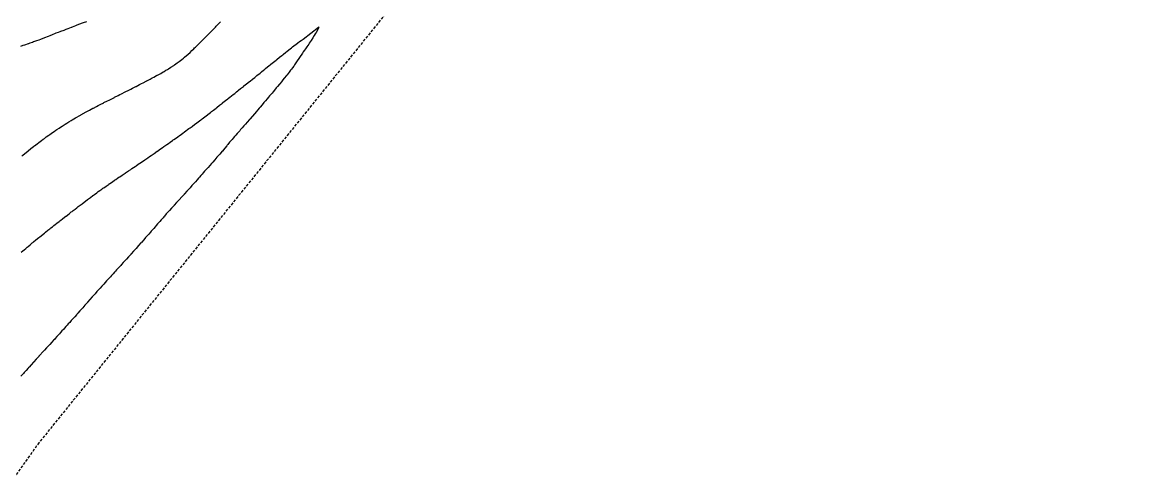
# Model space of a CAD drawing. Extents: x 6012137 to 6013842, y 2108997 to 2110704.
# Drawn here: x 6013451.6 to 6013660, y 2110262.6 to 2110347.5 of the extents above; entities that cross this region are included whole.
import ezdxf

# ---------------------------------------------------------------- set-up
doc = ezdxf.new("R2010")
doc.units = 0
doc.linetypes.add('HIDDENX2', pattern=[0.75, 0.5, -0.25])
doc.layers.get('0').update_dxf_attribs({"linetype": 'CONTINUOUS'})

msp = doc.modelspace()

# ---------------------------------------------------------------- linework, layer by layer
at = {"color": 6, "linetype": 'CONTINUOUS', "flags": 128}
for points in [[(6013463.49, 2110347.61), (6013462.9, 2110347.39), (6013462.68, 2110347.32), (6013462.17, 2110347.12), (6013461.68, 2110346.94), (6013461.45, 2110346.84), (6013460.86, 2110346.61), (6013460.73, 2110346.56), (6013460.68, 2110346.54), (6013460.01, 2110346.28), (6013459.68, 2110346.16), (6013459.28, 2110346), (6013458.68, 2110345.78), (6013458.55, 2110345.73), (6013458.22, 2110345.61), (6013457.83, 2110345.46), (6013457.68, 2110345.41), (6013457.11, 2110345.18), (6013456.68, 2110345.02), (6013456.39, 2110344.89), (6013455.69, 2110344.61), (6013455.68, 2110344.6), (6013455.68, 2110344.6), (6013454.97, 2110344.32), (6013454.68, 2110344.21), (6013454.24, 2110344.04), (6013453.68, 2110343.85), (6013453.51, 2110343.78), (6013453, 2110343.61), (6013452.76, 2110343.53), (6013452.68, 2110343.5), (6013452.01, 2110343.28), (6013451.68, 2110343.18), (6013451.25, 2110343.04)], [(6013451.39, 2110304.9), (6013451.68, 2110305.15), (6013451.93, 2110305.36), (6013452.23, 2110305.61), (6013452.47, 2110305.81), (6013452.68, 2110305.99), (6013453.02, 2110306.27), (6013453.42, 2110306.61), (6013453.56, 2110306.72), (6013453.68, 2110306.82), (6013454.11, 2110307.17), (6013454.64, 2110307.61), (6013454.66, 2110307.62), (6013454.68, 2110307.64), (6013454.84, 2110307.77), (6013455.68, 2110308.44), (6013455.77, 2110308.51), (6013455.89, 2110308.61), (6013456.33, 2110308.96), (6013456.68, 2110309.23), (6013456.89, 2110309.4), (6013457.16, 2110309.61), (6013457.45, 2110309.84), (6013457.68, 2110310.02), (6013458.01, 2110310.28), (6013458.43, 2110310.61), (6013458.57, 2110310.72), (6013458.68, 2110310.8), (6013459.13, 2110311.15), (6013459.68, 2110311.58), (6013459.69, 2110311.59), (6013459.71, 2110311.61), (6013460.26, 2110312.03), (6013460.68, 2110312.36), (6013460.82, 2110312.47), (6013461, 2110312.61), (6013461.39, 2110312.9), (6013461.68, 2110313.13), (6013461.95, 2110313.34), (6013462.3, 2110313.61), (6013462.52, 2110313.77), (6013462.68, 2110313.89), (6013463.09, 2110314.2), (6013463.62, 2110314.61), (6013463.66, 2110314.63), (6013463.68, 2110314.65), (6013464.23, 2110315.06), (6013464.68, 2110315.39), (6013464.81, 2110315.48), (6013464.98, 2110315.61), (6013465.38, 2110315.9), (6013465.68, 2110316.12), (6013465.96, 2110316.32), (6013466.36, 2110316.61), (6013466.55, 2110316.74), (6013466.68, 2110316.83), (6013467.13, 2110317.15), (6013467.68, 2110317.53), (6013467.72, 2110317.56), (6013467.79, 2110317.61), (6013468.32, 2110317.97), (6013468.68, 2110318.22), (6013468.91, 2110318.37), (6013469.26, 2110318.61), (6013469.51, 2110318.78), (6013469.68, 2110318.89), (6013470.11, 2110319.18), (6013470.68, 2110319.56), (6013470.71, 2110319.58), (6013470.74, 2110319.61), (6013471.3, 2110319.99), (6013471.68, 2110320.24), (6013471.9, 2110320.39), (6013472.22, 2110320.61), (6013472.49, 2110320.79), (6013472.68, 2110320.92), (6013473.09, 2110321.2), (6013473.68, 2110321.6), (6013473.69, 2110321.6), (6013473.69, 2110321.61), (6013474.28, 2110322.01), (6013474.68, 2110322.28), (6013474.88, 2110322.41), (6013475.16, 2110322.61), (6013475.47, 2110322.82), (6013475.68, 2110322.96), (6013476.06, 2110323.22), (6013476.62, 2110323.61), (6013476.65, 2110323.63), (6013476.68, 2110323.65), (6013477.24, 2110324.05), (6013477.68, 2110324.35), (6013477.83, 2110324.46), (6013478.04, 2110324.61), (6013478.41, 2110324.87), (6013478.68, 2110325.06), (6013479, 2110325.29), (6013479.45, 2110325.61), (6013479.58, 2110325.7), (6013479.68, 2110325.77), (6013480.17, 2110326.12), (6013480.68, 2110326.49), (6013480.75, 2110326.54), (6013480.84, 2110326.61), (6013481.33, 2110326.96), (6013481.68, 2110327.21), (6013481.91, 2110327.38), (6013482.22, 2110327.61), (6013482.49, 2110327.8), (6013482.68, 2110327.94), (6013483.07, 2110328.22), (6013483.59, 2110328.61), (6013483.64, 2110328.64), (6013483.68, 2110328.67), (6013484.22, 2110329.07), (6013484.68, 2110329.41), (6013484.79, 2110329.5), (6013484.93, 2110329.61), (6013485.68, 2110330.17), (6013486.24, 2110330.61), (6013486.49, 2110330.8), (6013486.68, 2110330.95), (6013487.05, 2110331.24), (6013487.51, 2110331.61), (6013487.61, 2110331.68), (6013487.68, 2110331.74), (6013488.17, 2110332.12), (6013488.68, 2110332.52), (6013488.73, 2110332.56), (6013488.78, 2110332.61), (6013489.29, 2110333), (6013489.68, 2110333.31), (6013489.84, 2110333.44), (6013490.05, 2110333.61), (6013490.4, 2110333.88), (6013490.68, 2110334.1), (6013490.96, 2110334.33), (6013491.31, 2110334.61), (6013491.52, 2110334.77), (6013491.68, 2110334.9), (6013492.07, 2110335.21), (6013492.57, 2110335.61), (6013492.63, 2110335.66), (6013492.68, 2110335.7), (6013493.18, 2110336.1), (6013493.68, 2110336.5), (6013493.74, 2110336.55), (6013493.82, 2110336.61), (6013494.29, 2110336.99), (6013494.68, 2110337.3), (6013495.06, 2110337.61), (6013495.68, 2110338.1), (6013495.96, 2110338.33), (6013496.31, 2110338.61), (6013496.51, 2110338.77), (6013496.68, 2110338.91), (6013497.07, 2110339.22), (6013497.56, 2110339.61), (6013497.63, 2110339.66), (6013497.68, 2110339.71), (6013498.17, 2110340.11), (6013498.68, 2110340.51), (6013498.8, 2110340.61), (6013499.28, 2110341.01), (6013499.68, 2110341.34), (6013499.86, 2110341.48), (6013500.01, 2110341.61), (6013500.38, 2110341.91), (6013500.68, 2110342.16), (6013501.27, 2110342.61), (6013501.5, 2110342.79), (6013501.68, 2110342.93), (6013502.58, 2110343.61), (6013502.64, 2110343.65), (6013502.68, 2110343.68), (6013502.99, 2110343.92), (6013503.3, 2110344.15), (6013503.64, 2110344.4), (6013506.51, 2110346.57), (6013506.64, 2110346.67), (6013506.63, 2110346.66), (6013506.59, 2110346.58), (6013506.52, 2110346.46), (6013506.51, 2110346.43), (6013506.05, 2110345.61), (6013505.91, 2110345.38), (6013505.68, 2110345.03), (6013505.43, 2110344.61), (6013505.14, 2110344.14), (6013504.77, 2110343.61), (6013504.74, 2110343.55), (6013504.68, 2110343.47), (6013504.34, 2110342.95), (6013504.1, 2110342.61), (6013503.93, 2110342.36), (6013503.68, 2110342.01), (6013503.52, 2110341.77), (6013503.41, 2110341.61), (6013503.11, 2110341.18), (6013502.72, 2110340.61), (6013502.71, 2110340.58), (6013502.68, 2110340.54), (6013502.31, 2110339.97), (6013502.07, 2110339.61), (6013501.91, 2110339.38), (6013501.68, 2110339.08), (6013501.48, 2110338.81), (6013501.33, 2110338.61), (6013501.04, 2110338.24), (6013500.68, 2110337.79), (6013500.6, 2110337.69), (6013500.54, 2110337.61), (6013500.15, 2110337.13), (6013499.73, 2110336.61), (6013499.71, 2110336.58), (6013499.68, 2110336.55), (6013499.25, 2110336.03), (6013498.91, 2110335.61), (6013498.8, 2110335.48), (6013498.68, 2110335.34), (6013498.35, 2110334.94), (6013498.08, 2110334.61), (6013497.89, 2110334.39), (6013497.68, 2110334.14), (6013497.44, 2110333.85), (6013497.24, 2110333.61), (6013496.98, 2110333.31), (6013496.68, 2110332.96), (6013496.52, 2110332.77), (6013496.39, 2110332.61), (6013496.06, 2110332.23), (6013495.68, 2110331.78), (6013495.53, 2110331.61), (6013494.68, 2110330.61), (6013494.68, 2110330.61), (6013494.67, 2110330.61), (6013494.64, 2110330.56), (6013493.81, 2110329.61), (6013493.75, 2110329.54), (6013493.68, 2110329.46), (6013493.29, 2110329), (6013492.95, 2110328.61), (6013492.82, 2110328.47), (6013492.68, 2110328.31), (6013492.36, 2110327.93), (6013492.07, 2110327.61), (6013491.89, 2110327.4), (6013491.68, 2110327.16), (6013491.42, 2110326.87), (6013491.19, 2110326.61), (6013490.95, 2110326.34), (6013490.68, 2110326.03), (6013490.48, 2110325.8), (6013490.32, 2110325.61), (6013490.03, 2110325.26), (6013489.68, 2110324.84), (6013489.58, 2110324.71), (6013489.49, 2110324.61), (6013489.12, 2110324.17), (6013488.68, 2110323.65), (6013488.66, 2110323.63), (6013488.65, 2110323.61), (6013488.2, 2110323.09), (6013487.78, 2110322.61), (6013487.73, 2110322.55), (6013487.68, 2110322.49), (6013487.27, 2110322.02), (6013486.9, 2110321.61), (6013486.8, 2110321.49), (6013486.68, 2110321.35), (6013486.33, 2110320.96), (6013486.02, 2110320.61), (6013485.86, 2110320.42), (6013485.68, 2110320.22), (6013485.39, 2110319.89), (6013485.14, 2110319.61), (6013484.92, 2110319.36), (6013484.68, 2110319.09), (6013484.45, 2110318.83), (6013484.25, 2110318.61), (6013483.98, 2110318.3), (6013483.68, 2110317.97), (6013483.51, 2110317.78), (6013483.36, 2110317.61), (6013483.04, 2110317.25), (6013482.68, 2110316.85), (6013482.57, 2110316.72), (6013482.47, 2110316.61), (6013482.1, 2110316.19), (6013481.68, 2110315.73), (6013481.62, 2110315.66), (6013481.57, 2110315.61), (6013481.15, 2110315.14), (6013480.68, 2110314.62), (6013480.68, 2110314.61), (6013480.67, 2110314.61), (6013480.2, 2110314.09), (6013479.76, 2110313.61), (6013479.72, 2110313.56), (6013479.68, 2110313.52), (6013479.25, 2110313.04), (6013478.85, 2110312.61), (6013478.77, 2110312.52), (6013478.68, 2110312.43), (6013478.29, 2110312), (6013477.95, 2110311.61), (6013477.82, 2110311.47), (6013477.68, 2110311.3), (6013477.36, 2110310.93), (6013477.08, 2110310.61), (6013476.9, 2110310.39), (6013476.68, 2110310.14), (6013476.43, 2110309.85), (6013476.22, 2110309.61), (6013475.97, 2110309.32), (6013475.68, 2110308.99), (6013475.5, 2110308.78), (6013475.35, 2110308.61), (6013475.03, 2110308.25), (6013474.68, 2110307.86), (6013474.56, 2110307.72), (6013474.46, 2110307.61), (6013474.09, 2110307.19), (6013473.68, 2110306.73), (6013473.62, 2110306.67), (6013473.57, 2110306.61), (6013473.15, 2110306.14), (6013472.68, 2110305.61), (6013472.68, 2110305.61), (6013472.67, 2110305.61), (6013472.2, 2110305.08), (6013471.78, 2110304.61), (6013471.73, 2110304.56), (6013471.68, 2110304.5), (6013471.26, 2110304.03), (6013470.88, 2110303.61), (6013470.78, 2110303.5), (6013470.68, 2110303.39), (6013470.31, 2110302.98), (6013469.97, 2110302.61), (6013469.83, 2110302.45), (6013469.68, 2110302.28), (6013469.36, 2110301.93), (6013469.07, 2110301.61), (6013468.88, 2110301.4), (6013468.68, 2110301.18), (6013468.41, 2110300.88), (6013468.15, 2110300.61), (6013467.93, 2110300.36), (6013467.68, 2110300.09), (6013467.45, 2110299.84), (6013467.23, 2110299.61), (6013466.97, 2110299.32), (6013466.68, 2110299.01), (6013466.49, 2110298.8), (6013466.32, 2110298.61), (6013466.01, 2110298.27), (6013465.68, 2110297.9), (6013465.54, 2110297.75), (6013465.42, 2110297.61), (6013465.07, 2110297.21), (6013464.68, 2110296.77), (6013464.61, 2110296.68), (6013464.54, 2110296.61), (6013464.14, 2110296.15), (6013463.68, 2110295.62), (6013463.67, 2110295.61), (6013463.67, 2110295.61), (6013463.21, 2110295.08), (6013462.79, 2110294.61), (6013462.74, 2110294.55), (6013462.68, 2110294.49), (6013462.27, 2110294.02), (6013461.9, 2110293.61), (6013461.79, 2110293.49), (6013461.68, 2110293.37), (6013461.32, 2110292.96), (6013461, 2110292.61), (6013460.85, 2110292.44), (6013460.68, 2110292.25), (6013460.38, 2110291.91), (6013460.1, 2110291.61), (6013459.9, 2110291.38), (6013459.68, 2110291.14), (6013459.43, 2110290.86), (6013459.2, 2110290.61), (6013458.95, 2110290.33), (6013458.68, 2110290.03), (6013458.48, 2110289.81), (6013458.3, 2110289.61), (6013458, 2110289.28), (6013457.68, 2110288.93), (6013457.53, 2110288.76), (6013457.39, 2110288.61), (6013457.05, 2110288.24), (6013456.68, 2110287.83), (6013456.57, 2110287.71), (6013456.48, 2110287.61), (6013456.1, 2110287.19), (6013455.68, 2110286.74), (6013455.56, 2110286.61), (6013454.68, 2110285.65), (6013454.66, 2110285.63), (6013454.64, 2110285.61), (6013454.18, 2110285.1), (6013453.73, 2110284.61), (6013453.71, 2110284.58), (6013453.68, 2110284.55), (6013453.23, 2110284.05), (6013452.84, 2110283.61), (6013452.76, 2110283.52), (6013452.68, 2110283.43), (6013452.29, 2110282.99), (6013451.95, 2110282.61), (6013451.82, 2110282.46), (6013451.68, 2110282.3), (6013451.35, 2110281.93)], [(6013451.53, 2110322.75), (6013451.68, 2110322.87), (6013452.09, 2110323.2), (6013452.59, 2110323.61), (6013452.64, 2110323.64), (6013452.68, 2110323.68), (6013453.2, 2110324.09), (6013453.68, 2110324.46), (6013453.76, 2110324.53), (6013453.87, 2110324.61), (6013454.32, 2110324.96), (6013454.68, 2110325.23), (6013454.89, 2110325.4), (6013455.17, 2110325.61), (6013455.46, 2110325.82), (6013455.68, 2110325.98), (6013456.04, 2110326.25), (6013456.54, 2110326.61), (6013456.62, 2110326.67), (6013456.68, 2110326.71), (6013457.2, 2110327.08), (6013457.68, 2110327.41), (6013457.8, 2110327.49), (6013457.97, 2110327.61), (6013458.4, 2110327.89), (6013458.68, 2110328.07), (6013459, 2110328.28), (6013459.51, 2110328.61), (6013459.61, 2110328.67), (6013459.68, 2110328.71), (6013460.23, 2110329.06), (6013460.68, 2110329.33), (6013460.85, 2110329.43), (6013461.15, 2110329.61), (6013461.48, 2110329.8), (6013461.68, 2110329.92), (6013462.12, 2110330.17), (6013462.68, 2110330.49), (6013462.76, 2110330.53), (6013462.9, 2110330.61), (6013463.4, 2110330.88), (6013463.68, 2110331.03), (6013464.05, 2110331.23), (6013464.68, 2110331.56), (6013464.71, 2110331.57), (6013464.78, 2110331.61), (6013465.37, 2110331.91), (6013465.68, 2110332.07), (6013466.03, 2110332.25), (6013466.68, 2110332.58), (6013466.7, 2110332.59), (6013466.73, 2110332.61), (6013467.36, 2110332.93), (6013467.68, 2110333.09), (6013468.67, 2110333.59), (6013468.68, 2110333.6), (6013468.69, 2110333.6), (6013468.69, 2110333.61), (6013469.35, 2110333.94), (6013469.68, 2110334.1), (6013470.01, 2110334.27), (6013470.67, 2110334.61), (6013470.68, 2110334.61), (6013470.68, 2110334.61), (6013471.34, 2110334.94), (6013471.68, 2110335.11), (6013472, 2110335.28), (6013472.63, 2110335.61), (6013472.66, 2110335.62), (6013472.68, 2110335.63), (6013473.32, 2110335.97), (6013473.68, 2110336.15), (6013473.98, 2110336.31), (6013474.56, 2110336.61), (6013474.64, 2110336.65), (6013474.68, 2110336.67), (6013475.29, 2110336.99), (6013475.68, 2110337.19), (6013475.95, 2110337.34), (6013476.45, 2110337.61), (6013476.6, 2110337.68), (6013476.68, 2110337.73), (6013477.25, 2110338.04), (6013477.68, 2110338.29), (6013477.88, 2110338.4), (6013478.22, 2110338.61), (6013478.51, 2110338.77), (6013478.68, 2110338.88), (6013479.13, 2110339.16), (6013479.68, 2110339.52), (6013479.73, 2110339.56), (6013479.8, 2110339.61), (6013480.32, 2110339.97), (6013480.68, 2110340.24), (6013480.89, 2110340.39), (6013481.16, 2110340.61), (6013481.45, 2110340.83), (6013481.68, 2110341.02), (6013482.35, 2110341.61), (6013482.68, 2110341.92), (6013483.03, 2110342.25), (6013483.4, 2110342.61), (6013483.54, 2110342.74), (6013483.68, 2110342.88), (6013484.05, 2110343.24), (6013484.43, 2110343.61), (6013484.55, 2110343.73), (6013484.68, 2110343.86), (6013485.06, 2110344.23), (6013485.43, 2110344.61), (6013485.56, 2110344.73), (6013485.68, 2110344.86), (6013486.05, 2110345.23), (6013486.42, 2110345.61), (6013486.55, 2110345.74), (6013486.68, 2110345.87), (6013487.04, 2110346.24), (6013487.4, 2110346.61), (6013487.54, 2110346.75), (6013487.68, 2110346.9), (6013488.03, 2110347.26), (6013488.36, 2110347.61)]]:
    msp.add_lwpolyline(points, dxfattribs=at)
at = {"color": 2, "linetype": 'HIDDENX2'}
msp.add_polyline3d([(6013660, 2110497.65, 9.48), (6013646.61, 2110484.83, 9.41), (6013610.68, 2110448.61, 9.24), (6013585.68, 2110422.61, 9.12), (6013581.77, 2110418.53, 9.11), (6013567.68, 2110403.61, 9.06), (6013555.68, 2110390.61, 9.03), (6013542.68, 2110376.61, 9), (6013530.68, 2110363.61, 8.97), (6013454.68, 2110269.61, 8.53), (6013449.68, 2110262.61, 8.48)], dxfattribs=at)

doc.saveas('drawing.dxf')
